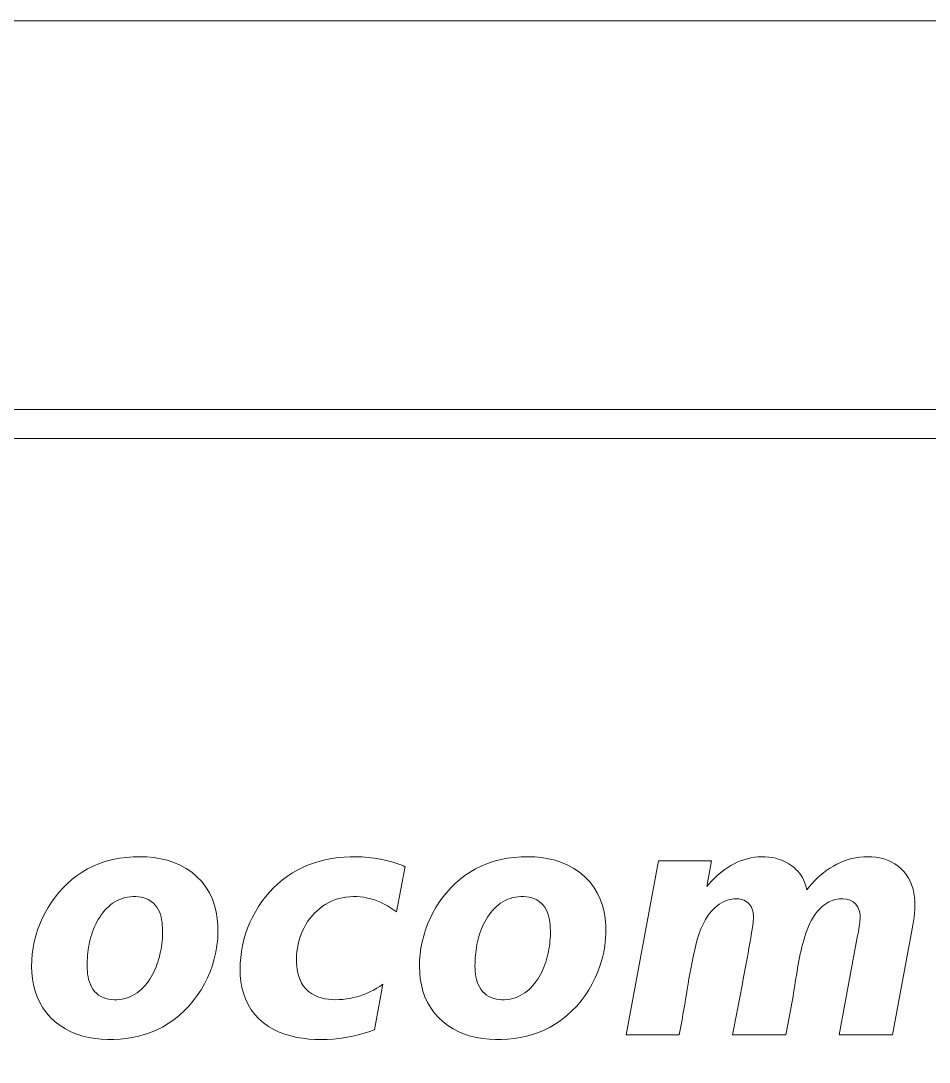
# Model space of a CAD drawing. Header units: millimetres. Extents: x 37984 to 70752, y 14140 to 37584.
# Drawn here: x 39589.23 to 39593.556, y 28308.36 to 28313.316 of the extents above; entities that cross this region are included whole.
import ezdxf

# ---------------------------------------------------------------- set-up
doc = ezdxf.new("R2010")
doc.units = ezdxf.units.MM
doc.set_wipeout_variables(frame=1)
doc.layers.add('000-PI-Oprema', color=30, linetype='Continuous', lineweight=5)

# ---------------------------------------------------------------- blocks, each defined once
blk = doc.blocks.new('TE-18-2 - 48290501')
blk.add_wipeout([(46994.7514, 28609.6596), (47001.6641, 28609.6596), (47001.6641, 28635.0266), (47015.6641, 28635.0266), (47015.6641, 28609.6596), (47022.5767, 28609.6596), (47022.5767, 28595.4553), (47015.6641, 28595.4553), (47015.6641, 28592.1627), (47001.6641, 28592.1627), (47001.6641, 28595.4553), (46994.7514, 28595.4553)]).dxf.layer = '000-PI-Oprema'
at = {"layer": '000-PI-Oprema'}
for p, q in [((46994.7514, 28609.6596), (46994.7514, 28595.4553)), ((46996.6006, 28595.4553), (46996.6006, 28609.6596)), ((46996.7385, 28595.4553), (46996.7385, 28609.6596)), ((46998.8004, 28605.665), (46998.8155, 28605.6768)), ((46998.8155, 28605.6768), (46998.8317, 28605.6872)), ((46998.8317, 28605.6872), (46998.8487, 28605.6959)), ((46998.8487, 28605.6959), (46998.8664, 28605.703)), ((46998.8664, 28605.703), (46998.8847, 28605.7085)), ((46998.8847, 28605.7085), (46998.9033, 28605.7126)), ((46998.9033, 28605.7126), (46998.9223, 28605.7153)), ((46998.9223, 28605.7153), (46998.9412, 28605.7167)), ((46998.9412, 28605.7167), (46998.9602, 28605.7171)), ((46998.9602, 28605.7171), (46998.9792, 28605.7166)), ((46998.9792, 28605.7166), (46998.9982, 28605.7152)), ((46998.9982, 28605.7152), (46999.0172, 28605.7132)), ((46999.0172, 28605.7132), (46999.0361, 28605.7106)), ((46999.0361, 28605.7106), (46999.055, 28605.7076)), ((46999.055, 28605.7076), (46999.0738, 28605.7044)), ((46999.0738, 28605.7044), (46999.5781, 28605.6108)), ((46999.0738, 28605.7044), (46999.0738, 28605.7044)), ((46999.0738, 28605.7044), (46999.0738, 28605.7044)), ((46999.0738, 28605.7044), (46999.0738, 28605.7044)), ((46999.0738, 28605.7044), (46999.0738, 28605.7044)), ((46999.0738, 28605.7044), (46999.0738, 28605.7044)), ((46999.0738, 28605.7044), (46999.0738, 28605.7044)), ((46999.0738, 28605.7044), (46999.0738, 28605.7044)), ((46998.7542, 28605.6045), (46998.7635, 28605.6212)), ((46998.7635, 28605.6212), (46998.7744, 28605.637)), ((46998.7744, 28605.637), (46998.7867, 28605.6517)), ((46998.7867, 28605.6517), (46998.8004, 28605.665)), ((46998.7357, 28605.5499), (46998.7404, 28605.5686)), ((46998.7404, 28605.5686), (46998.7466, 28605.5869)), ((46998.7466, 28605.5869), (46998.7542, 28605.6045)), ((46999.5781, 28605.6108), (46999.5781, 28605.3562)), ((46999.5781, 28605.6108), (46999.5781, 28605.6108)), ((46999.5781, 28605.6108), (46999.5781, 28605.6108)), ((46999.5781, 28605.6108), (46999.5781, 28605.6108)), ((46999.5781, 28605.6108), (46999.5781, 28605.6108)), ((46999.5781, 28605.6108), (46999.5781, 28605.6108)), ((46999.5781, 28605.6108), (46999.5781, 28605.6108)), ((46999.5781, 28605.6108), (46999.5781, 28605.6108)), ((46998.7305, 28605.512), (46998.7325, 28605.531)), ((46998.7325, 28605.531), (46998.7357, 28605.5499)), ((46998.7298, 28605.4929), (46998.7305, 28605.512)), ((46998.7303, 28605.4737), (46998.7298, 28605.4929)), ((46998.7319, 28605.4546), (46998.7303, 28605.4737)), ((46998.7347, 28605.4356), (46998.7319, 28605.4546)), ((46998.7386, 28605.4169), (46998.7347, 28605.4356)), ((46998.9441, 28605.4235), (46998.9359, 28605.4082)), ((46998.9558, 28605.4364), (46998.9441, 28605.4235)), ((46998.9701, 28605.4459), (46998.9558, 28605.4364)), ((46998.9862, 28605.4523), (46998.9701, 28605.4459)), ((46999.0031, 28605.4556), (46998.9862, 28605.4523)), ((46999.0203, 28605.4564), (46999.0031, 28605.4556)), ((46999.0375, 28605.4553), (46999.0203, 28605.4564)), ((46999.0546, 28605.4534), (46999.0375, 28605.4553)), ((46999.0716, 28605.4507), (46999.0546, 28605.4534)), ((46999.0886, 28605.4476), (46999.0716, 28605.4507)), ((46999.1055, 28605.4442), (46999.0886, 28605.4476)), ((46999.1224, 28605.4407), (46999.1055, 28605.4442)), ((46999.1393, 28605.4372), (46999.1224, 28605.4407)), ((46999.5781, 28605.3562), (46999.1393, 28605.4372)), ((46999.1393, 28605.4372), (46999.1393, 28605.4372)), ((46998.7436, 28605.3986), (46998.7386, 28605.4169)), ((46998.7497, 28605.3806), (46998.7436, 28605.3986)), ((46998.7568, 28605.3629), (46998.7497, 28605.3806)), ((46998.9312, 28605.3914), (46998.9296, 28605.3741)), ((46998.9296, 28605.3741), (46998.9304, 28605.3567)), ((46998.9359, 28605.4082), (46998.9312, 28605.3914)), ((46998.765, 28605.3456), (46998.7568, 28605.3629)), ((46998.774, 28605.3287), (46998.765, 28605.3456)), ((46998.7839, 28605.3125), (46998.774, 28605.3287)), ((46998.9304, 28605.3567), (46998.9334, 28605.3396)), ((46998.9334, 28605.3396), (46998.9383, 28605.323)), ((46998.9383, 28605.323), (46998.9452, 28605.307)), ((46999.5781, 28605.3562), (46999.5781, 28605.3562)), ((46999.5781, 28605.3562), (46999.5781, 28605.3562)), ((46999.5781, 28605.3562), (46999.5781, 28605.3562)), ((46999.5781, 28605.3562), (46999.5781, 28605.3562)), ((46999.5781, 28605.3562), (46999.5781, 28605.3562)), ((46999.5781, 28605.3562), (46999.5781, 28605.3562)), ((46999.5781, 28605.3562), (46999.5781, 28605.3562)), ((46998.7945, 28605.2968), (46998.7839, 28605.3125)), ((46998.8059, 28605.2815), (46998.7945, 28605.2968)), ((46998.8181, 28605.2669), (46998.8059, 28605.2815)), ((46998.9452, 28605.307), (46998.9539, 28605.2921)), ((46998.9539, 28605.2921), (46998.9642, 28605.2783)), ((46998.9642, 28605.2783), (46998.9759, 28605.2655)), ((46998.8309, 28605.2527), (46998.8181, 28605.2669)), ((46998.8443, 28605.2392), (46998.8309, 28605.2527)), ((46998.8582, 28605.2261), (46998.8443, 28605.2392)), ((46998.8727, 28605.2137), (46998.8582, 28605.2261)), ((46998.9759, 28605.2655), (46998.9886, 28605.2538)), ((46998.9886, 28605.2538), (46999.0021, 28605.2433)), ((46999.0021, 28605.2433), (46999.0163, 28605.2337)), ((46999.0163, 28605.2337), (46999.0311, 28605.225)), ((46999.0311, 28605.225), (46999.0464, 28605.2171)), ((46998.8187, 28605.1745), (46998.8086, 28605.1672)), ((46998.8292, 28605.181), (46998.8187, 28605.1745)), ((46998.8402, 28605.1868), (46998.8292, 28605.181)), ((46998.8516, 28605.1918), (46998.8402, 28605.1868)), ((46998.8633, 28605.196), (46998.8516, 28605.1918)), ((46998.8753, 28605.1993), (46998.8633, 28605.196)), ((46998.8875, 28605.2018), (46998.8727, 28605.2137)), ((46998.8875, 28605.2018), (46998.8753, 28605.1993)), ((46998.8875, 28605.2018), (46998.8875, 28605.2018)), ((46998.8875, 28605.2018), (46998.8875, 28605.2018)), ((46998.8875, 28605.2018), (46998.8875, 28605.2018)), ((46998.8875, 28605.2018), (46998.8875, 28605.2018)), ((46998.8875, 28605.2018), (46998.8875, 28605.2018)), ((46998.8875, 28605.2018), (46998.8875, 28605.2018)), ((46998.8875, 28605.2018), (46998.8875, 28605.2018)), ((46999.0464, 28605.2171), (46999.0621, 28605.2101)), ((46999.0621, 28605.2101), (46999.0779, 28605.2037)), ((46999.0779, 28605.2037), (46999.0939, 28605.1979)), ((46999.0939, 28605.1979), (46999.11, 28605.1926)), ((46999.11, 28605.1926), (46999.1262, 28605.1876)), ((46999.1262, 28605.1876), (46999.1425, 28605.183)), ((46999.1425, 28605.183), (46999.1589, 28605.1787)), ((46999.1589, 28605.1787), (46999.1755, 28605.1747)), ((46999.1755, 28605.1747), (46999.1921, 28605.171)), ((46998.7642, 28605.1172), (46998.7739, 28605.1314)), ((46998.7818, 28605.1412), (46998.7739, 28605.1314)), ((46998.7739, 28605.1314), (46998.7739, 28605.1314)), ((46998.7739, 28605.1314), (46998.7739, 28605.1314)), ((46998.7739, 28605.1314), (46998.7739, 28605.1314)), ((46998.7739, 28605.1314), (46998.7739, 28605.1314)), ((46998.7739, 28605.1314), (46998.7739, 28605.1314)), ((46998.7739, 28605.1314), (46998.7739, 28605.1314)), ((46998.7739, 28605.1314), (46998.7739, 28605.1314)), ((46998.7902, 28605.1504), (46998.7818, 28605.1412)), ((46998.7992, 28605.1591), (46998.7902, 28605.1504)), ((46998.8086, 28605.1672), (46998.7992, 28605.1591)), ((46999.1921, 28605.171), (46999.2087, 28605.1676)), ((46999.2087, 28605.1676), (46999.2255, 28605.1643)), ((46999.2255, 28605.1643), (46999.2422, 28605.1613)), ((46999.2422, 28605.1613), (46999.2591, 28605.1583)), ((46999.2591, 28605.1583), (46999.2759, 28605.1555)), ((46999.2759, 28605.1555), (46999.2928, 28605.1528)), ((46999.2928, 28605.1528), (46999.3097, 28605.1502)), ((46999.3097, 28605.1502), (46999.3266, 28605.1475)), ((46999.3266, 28605.1475), (46999.3435, 28605.1449)), ((46999.3435, 28605.1449), (46999.3604, 28605.1422)), ((46999.3604, 28605.1422), (46999.3772, 28605.1395)), ((46999.3772, 28605.1395), (46999.394, 28605.1366)), ((46999.394, 28605.1366), (46999.4108, 28605.1336)), ((46999.4108, 28605.1336), (46999.4275, 28605.1305)), ((46999.4275, 28605.1305), (46999.4442, 28605.1274)), ((46999.4442, 28605.1274), (46999.461, 28605.1243)), ((46999.461, 28605.1243), (46999.4777, 28605.1212)), ((46998.7424, 28605.0707), (46998.7484, 28605.0868)), ((46998.7484, 28605.0868), (46998.7557, 28605.1022)), ((46998.7557, 28605.1022), (46998.7642, 28605.1172)), ((46999.4777, 28605.1212), (46999.4944, 28605.1181)), ((46999.4944, 28605.1181), (46999.5112, 28605.1149)), ((46999.5112, 28605.1149), (46999.5279, 28605.1118)), ((46999.5279, 28605.1118), (46999.5446, 28605.1087)), ((46999.5446, 28605.1087), (46999.5613, 28605.1056)), ((46999.5613, 28605.1056), (46999.5781, 28605.1025)), ((46999.5781, 28605.1025), (46999.5781, 28604.8481)), ((46998.7315, 28605.0207), (46998.7339, 28605.0375)), ((46998.7339, 28605.0375), (46998.7375, 28605.0543)), ((46998.7375, 28605.0543), (46998.7424, 28605.0707)), ((46998.73, 28604.9866), (46998.7302, 28605.0037)), ((46998.7308, 28604.9695), (46998.73, 28604.9866)), ((46998.7302, 28605.0037), (46998.7315, 28605.0207)), ((46998.7326, 28604.9525), (46998.7308, 28604.9695)), ((46998.7354, 28604.9357), (46998.7326, 28604.9525)), ((46998.7391, 28604.9191), (46998.7354, 28604.9357)), ((46998.9704, 28604.9383), (46998.9504, 28604.9238)), ((46998.9938, 28604.946), (46998.9704, 28604.9383)), ((46999.0183, 28604.948), (46998.9938, 28604.946)), ((46999.0429, 28604.9465), (46999.0183, 28604.948)), ((46999.0674, 28604.9432), (46999.0429, 28604.9465)), ((46999.0918, 28604.9393), (46999.0674, 28604.9432)), ((46999.1162, 28604.9352), (46999.0918, 28604.9393)), ((46999.1406, 28604.9311), (46999.1162, 28604.9352)), ((46999.165, 28604.9268), (46999.1406, 28604.9311)), ((46999.1893, 28604.9225), (46999.165, 28604.9268)), ((46998.7439, 28604.9028), (46998.7391, 28604.9191)), ((46998.7496, 28604.8868), (46998.7439, 28604.9028)), ((46998.7561, 28604.8711), (46998.7496, 28604.8868)), ((46998.9303, 28604.879), (46998.93, 28604.8541)), ((46998.9367, 28604.9031), (46998.9303, 28604.879)), ((46998.9504, 28604.9238), (46998.9367, 28604.9031)), ((46999.2136, 28604.9181), (46999.1893, 28604.9225)), ((46999.2379, 28604.9136), (46999.2136, 28604.9181)), ((46999.2623, 28604.909), (46999.2379, 28604.9136)), ((46999.2866, 28604.9044), (46999.2623, 28604.909)), ((46999.3108, 28604.8998), (46999.2866, 28604.9044)), ((46999.3351, 28604.8951), (46999.3108, 28604.8998)), ((46999.3594, 28604.8904), (46999.3351, 28604.8951)), ((46999.3837, 28604.8857), (46999.3594, 28604.8904)), ((46999.408, 28604.8809), (46999.3837, 28604.8857)), ((46999.4323, 28604.8762), (46999.408, 28604.8809)), ((46999.4566, 28604.8714), (46999.4323, 28604.8762)), ((46998.7635, 28604.8557), (46998.7561, 28604.8711)), ((46998.7716, 28604.8407), (46998.7635, 28604.8557)), ((46998.7805, 28604.8262), (46998.7716, 28604.8407)), ((46998.79, 28604.8121), (46998.7805, 28604.8262)), ((46998.93, 28604.8541), (46998.9343, 28604.8296)), ((46998.9343, 28604.8296), (46998.943, 28604.8063)), ((46999.4809, 28604.8667), (46999.4566, 28604.8714)), ((46999.5051, 28604.862), (46999.4809, 28604.8667)), ((46999.5295, 28604.8573), (46999.5051, 28604.862)), ((46999.5538, 28604.8527), (46999.5295, 28604.8573)), ((46999.5781, 28604.8481), (46999.5538, 28604.8527)), ((46999.5781, 28604.8481), (46999.5781, 28604.8481)), ((46999.5781, 28604.8481), (46999.5781, 28604.8481)), ((46999.5781, 28604.8481), (46999.5781, 28604.8481)), ((46999.5781, 28604.8481), (46999.5781, 28604.8481)), ((46999.5781, 28604.8481), (46999.5781, 28604.8481)), ((46999.5781, 28604.8481), (46999.5781, 28604.8481)), ((46999.5781, 28604.8481), (46999.5781, 28604.8481)), ((46998.8001, 28604.7985), (46998.79, 28604.8121)), ((46998.8109, 28604.7853), (46998.8001, 28604.7985)), ((46998.8221, 28604.7725), (46998.8109, 28604.7853)), ((46998.943, 28604.8063), (46998.9554, 28604.7847)), ((46998.9554, 28604.7847), (46998.9708, 28604.7654)), ((46998.75, 28604.495), (46998.75, 28604.7487)), ((46998.75, 28604.7487), (46998.8713, 28604.7255)), ((46998.75, 28604.7487), (46998.75, 28604.7487)), ((46998.75, 28604.7487), (46998.75, 28604.7487)), ((46998.75, 28604.7487), (46998.75, 28604.7487)), ((46998.75, 28604.7487), (46998.75, 28604.7487)), ((46998.75, 28604.7487), (46998.75, 28604.7487)), ((46998.75, 28604.7487), (46998.75, 28604.7487)), ((46998.75, 28604.7487), (46998.75, 28604.7487)), ((46998.8338, 28604.7601), (46998.8221, 28604.7725)), ((46998.846, 28604.7482), (46998.8338, 28604.7601)), ((46998.8585, 28604.7366), (46998.846, 28604.7482)), ((46998.8713, 28604.7255), (46998.8585, 28604.7366)), ((46998.9708, 28604.7654), (46998.9885, 28604.7482)), ((46998.9885, 28604.7482), (46999.0081, 28604.733)), ((46999.0081, 28604.733), (46999.0287, 28604.7197)), ((46998.8713, 28604.7255), (46998.8713, 28604.7255)), ((46998.8713, 28604.7255), (46998.8713, 28604.7255)), ((46998.8713, 28604.7255), (46998.8713, 28604.7255)), ((46998.8713, 28604.7255), (46998.8713, 28604.7255)), ((46998.8713, 28604.7255), (46998.8713, 28604.7255)), ((46998.8713, 28604.7255), (46998.8713, 28604.7255)), ((46998.8713, 28604.7255), (46998.8713, 28604.7255)), ((46999.0287, 28604.7197), (46999.0504, 28604.7081)), ((46999.0504, 28604.7081), (46999.0728, 28604.6981)), ((46999.0728, 28604.6981), (46999.0959, 28604.6895)), ((46999.0959, 28604.6895), (46999.1193, 28604.6822)), ((46999.1193, 28604.6822), (46999.1429, 28604.6757)), ((46999.1429, 28604.6757), (46999.1667, 28604.6696)), ((46999.1667, 28604.6696), (46999.1906, 28604.6639)), ((46999.1906, 28604.6639), (46999.2146, 28604.6587)), ((46999.2146, 28604.6587), (46999.2387, 28604.6538)), ((46999.2387, 28604.6538), (46999.2628, 28604.6491)), ((46999.2628, 28604.6491), (46999.2871, 28604.6447)), ((46999.2871, 28604.6447), (46999.3113, 28604.6405)), ((46999.3113, 28604.6405), (46999.3356, 28604.6365)), ((46999.3356, 28604.6365), (46999.3599, 28604.6325)), ((46999.3599, 28604.6325), (46999.3842, 28604.6286)), ((46999.3842, 28604.6286), (46999.4085, 28604.6247)), ((46999.4085, 28604.6247), (46999.4328, 28604.6207)), ((46999.4328, 28604.6207), (46999.4571, 28604.6166)), ((46999.4571, 28604.6166), (46999.4814, 28604.6124)), ((46999.4814, 28604.6124), (46999.5056, 28604.608)), ((46999.5056, 28604.608), (46999.5297, 28604.6034)), ((46999.5297, 28604.6034), (46999.5539, 28604.5989)), ((46999.5539, 28604.5989), (46999.5781, 28604.5944)), ((46999.5781, 28604.5944), (46999.5781, 28604.3413)), ((46999.5781, 28604.5944), (46999.5781, 28604.5944)), ((46999.5781, 28604.5944), (46999.5781, 28604.5944)), ((46999.5781, 28604.5944), (46999.5781, 28604.5944)), ((46999.5781, 28604.5944), (46999.5781, 28604.5944)), ((46999.5781, 28604.5944), (46999.5781, 28604.5944)), ((46999.5781, 28604.5944), (46999.5781, 28604.5944)), ((46999.5781, 28604.5944), (46999.5781, 28604.5944)), ((46999.5781, 28604.3413), (46998.75, 28604.495)), ((46998.75, 28604.495), (46998.75, 28604.495)), ((46998.75, 28604.495), (46998.75, 28604.495)), ((46998.75, 28604.495), (46998.75, 28604.495)), ((46998.75, 28604.495), (46998.75, 28604.495)), ((46998.75, 28604.495), (46998.75, 28604.495)), ((46998.75, 28604.495), (46998.75, 28604.495)), ((46998.75, 28604.495), (46998.75, 28604.495)), ((46999.5781, 28604.3413), (46999.5781, 28604.3413)), ((46999.5781, 28604.3413), (46999.5781, 28604.3413)), ((46999.5781, 28604.3413), (46999.5781, 28604.3413)), ((46999.5781, 28604.3413), (46999.5781, 28604.3413)), ((46999.5781, 28604.3413), (46999.5781, 28604.3413)), ((46999.5781, 28604.3413), (46999.5781, 28604.3413)), ((46999.5781, 28604.3413), (46999.5781, 28604.3413)), ((46998.9927, 28604.2366), (46998.9616, 28604.2288)), ((46999.0244, 28604.2417), (46998.9927, 28604.2366)), ((46999.0564, 28604.2444), (46999.0244, 28604.2417)), ((46999.0887, 28604.2449), (46999.0564, 28604.2444)), ((46999.1209, 28604.2434), (46999.0887, 28604.2449)), ((46999.1527, 28604.2399), (46999.1209, 28604.2434)), ((46999.1844, 28604.2346), (46999.1527, 28604.2399)), ((46999.2158, 28604.2274), (46999.1844, 28604.2346)), ((46998.874, 28604.1871), (46998.8483, 28604.1673)), ((46998.9017, 28604.204), (46998.874, 28604.1871)), ((46998.9311, 28604.218), (46998.9017, 28604.204)), ((46998.9616, 28604.2288), (46998.9311, 28604.218)), ((46999.2467, 28604.2184), (46999.2158, 28604.2274)), ((46999.2771, 28604.2075), (46999.2467, 28604.2184)), ((46999.3067, 28604.1948), (46999.2771, 28604.2075)), ((46999.3355, 28604.1804), (46999.3067, 28604.1948)), ((46998.8248, 28604.1447), (46998.8038, 28604.1198)), ((46998.8483, 28604.1673), (46998.8248, 28604.1447)), ((46999.3634, 28604.1643), (46999.3355, 28604.1804)), ((46999.3904, 28604.1465), (46999.3634, 28604.1643)), ((46999.4163, 28604.127), (46999.3904, 28604.1465)), ((46998.7855, 28604.0929), (46998.7699, 28604.0641)), ((46998.8038, 28604.1198), (46998.7855, 28604.0929)), ((46999.4409, 28604.1061), (46999.4163, 28604.127)), ((46999.4641, 28604.0837), (46999.4409, 28604.1061)), ((46999.4858, 28604.0598), (46999.4641, 28604.0837)), ((46998.757, 28604.034), (46998.7469, 28604.003)), ((46998.7699, 28604.0641), (46998.757, 28604.034)), ((46999.506, 28604.0344), (46999.4858, 28604.0598)), ((46999.5244, 28604.0077), (46999.506, 28604.0344)), ((46998.7469, 28604.003), (46998.7394, 28603.9713)), ((46999.5409, 28603.9798), (46999.5244, 28604.0077)), ((46998.7341, 28603.939), (46998.731, 28603.9064)), ((46998.7394, 28603.9713), (46998.7341, 28603.939)), ((46998.9506, 28603.9374), (46998.9423, 28603.9273)), ((46998.96, 28603.9463), (46998.9506, 28603.9374)), ((46998.9702, 28603.954), (46998.96, 28603.9463)), ((46998.96, 28603.9463), (46998.96, 28603.9463)), ((46998.96, 28603.9463), (46998.96, 28603.9463)), ((46998.96, 28603.9463), (46998.96, 28603.9463)), ((46998.96, 28603.9463), (46998.96, 28603.9463)), ((46998.96, 28603.9463), (46998.96, 28603.9463)), ((46998.96, 28603.9463), (46998.96, 28603.9463)), ((46998.96, 28603.9463), (46998.96, 28603.9463)), ((46998.9813, 28603.9606), (46998.9702, 28603.954)), ((46998.9929, 28603.9661), (46998.9813, 28603.9606)), ((46999.0049, 28603.9705), (46998.9929, 28603.9661)), ((46999.0172, 28603.974), (46999.0049, 28603.9705)), ((46999.0298, 28603.9766), (46999.0172, 28603.974)), ((46999.0425, 28603.9785), (46999.0298, 28603.9766)), ((46999.0552, 28603.9797), (46999.0425, 28603.9785)), ((46999.0679, 28603.9805), (46999.0552, 28603.9797)), ((46999.0806, 28603.9809), (46999.0679, 28603.9805)), ((46999.0933, 28603.9809), (46999.0806, 28603.9809)), ((46999.106, 28603.9806), (46999.0933, 28603.9809)), ((46999.1187, 28603.9799), (46999.106, 28603.9806)), ((46999.1315, 28603.9789), (46999.1187, 28603.9799)), ((46999.1442, 28603.9775), (46999.1315, 28603.9789)), ((46999.1568, 28603.9758), (46999.1442, 28603.9775)), ((46999.1694, 28603.9737), (46999.1568, 28603.9758)), ((46999.1819, 28603.9714), (46999.1694, 28603.9737)), ((46999.1944, 28603.9686), (46999.1819, 28603.9714)), ((46999.2067, 28603.9656), (46999.1944, 28603.9686)), ((46999.2189, 28603.9622), (46999.2067, 28603.9656)), ((46999.2311, 28603.9584), (46999.2189, 28603.9622)), ((46999.2432, 28603.9543), (46999.2311, 28603.9584)), ((46999.2552, 28603.9497), (46999.2432, 28603.9543)), ((46999.267, 28603.9447), (46999.2552, 28603.9497)), ((46999.2786, 28603.9393), (46999.267, 28603.9447)), ((46999.29, 28603.9334), (46999.2786, 28603.9393)), ((46999.3011, 28603.9271), (46999.29, 28603.9334)), ((46999.5552, 28603.9509), (46999.5409, 28603.9798)), ((46999.5552, 28603.9509), (46999.5666, 28603.9235)), ((46999.5552, 28603.9509), (46999.5552, 28603.9509)), ((46999.5552, 28603.9509), (46999.5552, 28603.9509)), ((46999.5552, 28603.9509), (46999.5552, 28603.9509)), ((46999.5552, 28603.9509), (46999.5552, 28603.9509)), ((46999.5552, 28603.9509), (46999.5552, 28603.9509)), ((46999.5552, 28603.9509), (46999.5552, 28603.9509)), ((46999.5552, 28603.9509), (46999.5552, 28603.9509)), ((46998.731, 28603.9064), (46998.7298, 28603.8738)), ((46998.9252, 28603.8923), (46998.9221, 28603.8797)), ((46998.9296, 28603.9046), (46998.9252, 28603.8923)), ((46998.9353, 28603.9164), (46998.9296, 28603.9046)), ((46998.9423, 28603.9273), (46998.9353, 28603.9164)), ((46999.312, 28603.9204), (46999.3011, 28603.9271)), ((46999.3225, 28603.9132), (46999.312, 28603.9204)), ((46999.3328, 28603.9055), (46999.3225, 28603.9132)), ((46999.3427, 28603.8973), (46999.3328, 28603.9055)), ((46999.3523, 28603.8886), (46999.3427, 28603.8973)), ((46999.3613, 28603.8794), (46999.3523, 28603.8886)), ((46999.5666, 28603.9235), (46999.5762, 28603.8953)), ((46999.5762, 28603.8953), (46999.5841, 28603.8666)), ((46998.7298, 28603.8738), (46998.7305, 28603.8412)), ((46998.7305, 28603.8412), (46998.7329, 28603.8086)), ((46998.9202, 28603.8669), (46998.9192, 28603.8538)), ((46998.9192, 28603.8538), (46998.9192, 28603.8408)), ((46998.9192, 28603.8408), (46998.9201, 28603.8278)), ((46998.9221, 28603.8797), (46998.9202, 28603.8669)), ((46999.3697, 28603.8697), (46999.3613, 28603.8794)), ((46999.3775, 28603.8595), (46999.3697, 28603.8697)), ((46999.3847, 28603.8487), (46999.3775, 28603.8595)), ((46999.391, 28603.8374), (46999.3847, 28603.8487)), ((46999.3966, 28603.8257), (46999.391, 28603.8374)), ((46999.5841, 28603.8666), (46999.5903, 28603.8374)), ((46999.5903, 28603.8374), (46999.5949, 28603.808)), ((46998.7329, 28603.8086), (46998.7371, 28603.7761)), ((46998.9201, 28603.8278), (46998.9218, 28603.815)), ((46998.9218, 28603.815), (46998.9245, 28603.8022)), ((46998.9245, 28603.8022), (46998.9281, 28603.7897)), ((46998.9281, 28603.7897), (46998.9326, 28603.7775)), ((46999.4012, 28603.8137), (46999.3966, 28603.8257)), ((46999.4049, 28603.8013), (46999.4012, 28603.8137)), ((46999.4077, 28603.7886), (46999.4049, 28603.8013)), ((46999.4096, 28603.7757), (46999.4077, 28603.7886)), ((46999.5949, 28603.808), (46999.5979, 28603.7784)), ((46998.7371, 28603.7761), (46998.7433, 28603.744)), ((46998.7433, 28603.744), (46998.7515, 28603.7125)), ((46998.9326, 28603.7775), (46998.938, 28603.7657)), ((46998.938, 28603.7657), (46998.9443, 28603.7544)), ((46998.9443, 28603.7544), (46998.9514, 28603.7435)), ((46998.9514, 28603.7435), (46998.9592, 28603.7331)), ((46999.4077, 28603.7239), (46999.4097, 28603.7368)), ((46999.4105, 28603.7628), (46999.4096, 28603.7757)), ((46999.4097, 28603.7368), (46999.4106, 28603.7498)), ((46999.4106, 28603.7498), (46999.4105, 28603.7628)), ((46999.5979, 28603.7784), (46999.5995, 28603.7486)), ((46999.5995, 28603.7486), (46999.5997, 28603.7187)), ((46998.7515, 28603.7125), (46998.7619, 28603.6813)), ((46998.9592, 28603.7331), (46998.9676, 28603.7233)), ((46998.9676, 28603.7233), (46998.9766, 28603.7141)), ((46998.9766, 28603.7141), (46998.986, 28603.7053)), ((46998.986, 28603.7053), (46998.996, 28603.6971)), ((46998.996, 28603.6971), (46999.0063, 28603.6893)), ((46999.0063, 28603.6893), (46999.0169, 28603.682)), ((46999.3882, 28603.6762), (46999.395, 28603.6873)), ((46999.395, 28603.6873), (46999.4005, 28603.6991)), ((46999.4005, 28603.6991), (46999.4047, 28603.7113)), ((46999.4047, 28603.7113), (46999.4077, 28603.7239)), ((46999.5982, 28603.6889), (46999.5951, 28603.6592)), ((46999.5997, 28603.7187), (46999.5982, 28603.6889)), ((46998.7619, 28603.6813), (46998.7744, 28603.6509)), ((46998.7877, 28603.624), (46998.7744, 28603.6509)), ((46998.7744, 28603.6509), (46998.7744, 28603.6509)), ((46998.7744, 28603.6509), (46998.7744, 28603.6509)), ((46998.7744, 28603.6509), (46998.7744, 28603.6509)), ((46998.7744, 28603.6509), (46998.7744, 28603.6509)), ((46998.7744, 28603.6509), (46998.7744, 28603.6509)), ((46998.7744, 28603.6509), (46998.7744, 28603.6509)), ((46998.7744, 28603.6509), (46998.7744, 28603.6509)), ((46999.0169, 28603.682), (46999.0279, 28603.6752)), ((46999.0279, 28603.6752), (46999.039, 28603.6688)), ((46999.039, 28603.6688), (46999.0504, 28603.6629)), ((46999.0504, 28603.6629), (46999.062, 28603.6575)), ((46999.062, 28603.6575), (46999.0738, 28603.6525)), ((46999.0738, 28603.6525), (46999.0858, 28603.6478)), ((46999.0858, 28603.6478), (46999.0979, 28603.6437)), ((46999.0979, 28603.6437), (46999.1102, 28603.6399)), ((46999.1102, 28603.6399), (46999.1226, 28603.6365)), ((46999.1226, 28603.6365), (46999.135, 28603.6335)), ((46999.3259, 28603.6324), (46999.338, 28603.6369)), ((46999.338, 28603.6369), (46999.3495, 28603.6425)), ((46999.3495, 28603.6425), (46999.3604, 28603.6492)), ((46999.3604, 28603.6492), (46999.3707, 28603.6571)), ((46999.3707, 28603.6571), (46999.38, 28603.6662)), ((46999.38, 28603.6662), (46999.3882, 28603.6762)), ((46999.5951, 28603.6592), (46999.5903, 28603.6299)), ((46998.8027, 28603.5983), (46998.7877, 28603.624)), ((46998.8192, 28603.5738), (46998.8027, 28603.5983)), ((46999.135, 28603.6335), (46999.1475, 28603.6309)), ((46999.1475, 28603.6309), (46999.1602, 28603.6286)), ((46999.1602, 28603.6286), (46999.1729, 28603.6267)), ((46999.1729, 28603.6267), (46999.1857, 28603.6251)), ((46999.1857, 28603.6251), (46999.1985, 28603.6239)), ((46999.1985, 28603.6239), (46999.2113, 28603.6229)), ((46999.2113, 28603.6229), (46999.2242, 28603.6222)), ((46999.2242, 28603.6222), (46999.237, 28603.6218)), ((46999.237, 28603.6218), (46999.2499, 28603.6217)), ((46999.2499, 28603.6217), (46999.2627, 28603.6219)), ((46999.2499, 28603.6217), (46999.2499, 28603.6217)), ((46999.2499, 28603.6217), (46999.2499, 28603.6217)), ((46999.2499, 28603.6217), (46999.2499, 28603.6217)), ((46999.2499, 28603.6217), (46999.2499, 28603.6217)), ((46999.2499, 28603.6217), (46999.2499, 28603.6217)), ((46999.2499, 28603.6217), (46999.2499, 28603.6217)), ((46999.2499, 28603.6217), (46999.2499, 28603.6217)), ((46999.2627, 28603.6219), (46999.2756, 28603.6227)), ((46999.2756, 28603.6227), (46999.2884, 28603.624)), ((46999.2884, 28603.624), (46999.3011, 28603.626)), ((46999.3011, 28603.626), (46999.3136, 28603.6287)), ((46999.3136, 28603.6287), (46999.3259, 28603.6324)), ((46999.5834, 28603.6008), (46999.5744, 28603.5723)), ((46999.5903, 28603.6299), (46999.5834, 28603.6008)), ((46998.8372, 28603.5503), (46998.8192, 28603.5738)), ((46998.8567, 28603.528), (46998.8372, 28603.5503)), ((46999.5632, 28603.5447), (46999.5497, 28603.5182)), ((46999.5744, 28603.5723), (46999.5632, 28603.5447)), ((46998.8775, 28603.5069), (46998.8567, 28603.528)), ((46998.8994, 28603.487), (46998.8775, 28603.5069)), ((46998.9223, 28603.4686), (46998.8994, 28603.487)), ((46999.5339, 28603.493), (46999.5158, 28603.4694)), ((46999.5497, 28603.5182), (46999.5339, 28603.493)), ((46998.9463, 28603.4515), (46998.9223, 28603.4686)), ((46998.9713, 28603.4356), (46998.9463, 28603.4515)), ((46999.4957, 28603.4476), (46999.4736, 28603.4279)), ((46999.5158, 28603.4694), (46999.4957, 28603.4476)), ((46998.9971, 28603.4211), (46998.9713, 28603.4356)), ((46999.0236, 28603.4079), (46998.9971, 28603.4211)), ((46999.0507, 28603.3962), (46999.0236, 28603.4079)), ((46999.0783, 28603.386), (46999.0507, 28603.3962)), ((46999.4238, 28603.3956), (46999.3968, 28603.3833)), ((46999.4495, 28603.4106), (46999.4238, 28603.3956)), ((46999.4736, 28603.4279), (46999.4495, 28603.4106)), ((46999.1064, 28603.3773), (46999.0783, 28603.386)), ((46999.1351, 28603.3701), (46999.1064, 28603.3773)), ((46999.1641, 28603.3644), (46999.1351, 28603.3701)), ((46999.1933, 28603.3604), (46999.1641, 28603.3644)), ((46999.2228, 28603.358), (46999.1933, 28603.3604)), ((46999.2522, 28603.3572), (46999.2228, 28603.358)), ((46999.2816, 28603.3583), (46999.2522, 28603.3572)), ((46999.3111, 28603.3612), (46999.2816, 28603.3583)), ((46999.3403, 28603.3663), (46999.3111, 28603.3612)), ((46999.369, 28603.3736), (46999.3403, 28603.3663)), ((46999.3968, 28603.3833), (46999.369, 28603.3736)), ((46998.7589, 28603.2397), (46998.7574, 28603.2348)), ((46998.7604, 28603.2446), (46998.7589, 28603.2397)), ((46998.762, 28603.2495), (46998.7604, 28603.2446)), ((46998.7636, 28603.2544), (46998.762, 28603.2495)), ((46998.7653, 28603.2593), (46998.7636, 28603.2544)), ((46998.7669, 28603.2641), (46998.7653, 28603.2593)), ((46998.7653, 28603.2593), (46998.7653, 28603.2593)), ((46998.7653, 28603.2593), (46998.7653, 28603.2593)), ((46998.7653, 28603.2593), (46998.7653, 28603.2593)), ((46998.7653, 28603.2593), (46998.7653, 28603.2593)), ((46998.7653, 28603.2593), (46998.7653, 28603.2593)), ((46998.7653, 28603.2593), (46998.7653, 28603.2593)), ((46998.7687, 28603.269), (46998.7669, 28603.2641)), ((46998.7704, 28603.2738), (46998.7687, 28603.269)), ((46998.7722, 28603.2786), (46998.7704, 28603.2738)), ((46998.774, 28603.2834), (46998.7722, 28603.2786)), ((46998.7759, 28603.2882), (46998.774, 28603.2834)), ((46998.9917, 28603.2481), (46998.7759, 28603.2883)), ((46998.7759, 28603.2883), (46998.7759, 28603.2883)), ((46998.7759, 28603.2883), (46998.7759, 28603.2882)), ((46998.7759, 28603.2883), (46998.7759, 28603.2883)), ((46998.7759, 28603.2883), (46998.7759, 28603.2883)), ((46998.7759, 28603.2883), (46998.7759, 28603.2883)), ((46998.7759, 28603.2883), (46998.7759, 28603.2883)), ((46998.7759, 28603.2883), (46998.7759, 28603.2883)), ((46998.7759, 28603.2883), (46998.7759, 28603.2883)), ((46998.7759, 28603.2883), (46998.7759, 28603.2883)), ((46998.7759, 28603.2882), (46998.7759, 28603.2882)), ((46998.7759, 28603.2882), (46998.7759, 28603.2882)), ((46998.7759, 28603.2882), (46998.7759, 28603.2882)), ((46998.7759, 28603.2882), (46998.7759, 28603.2882)), ((46998.7759, 28603.2882), (46998.7759, 28603.2882)), ((46998.7759, 28603.2882), (46998.7759, 28603.2882)), ((46998.7759, 28603.2882), (46998.7759, 28603.2882)), ((46998.7759, 28603.2882), (46998.7759, 28603.2882)), ((46998.7759, 28603.2882), (46998.7759, 28603.2882)), ((46998.7759, 28603.2882), (46998.7759, 28603.2882)), ((46998.9917, 28603.2481), (46998.9821, 28603.2339)), ((46998.9917, 28603.2481), (46998.9917, 28603.2481)), ((46998.9917, 28603.2481), (46998.9917, 28603.2481)), ((46998.9917, 28603.2481), (46998.9917, 28603.2481)), ((46998.9917, 28603.2481), (46998.9917, 28603.2481)), ((46998.9917, 28603.2481), (46998.9917, 28603.2481)), ((46998.9917, 28603.2481), (46998.9917, 28603.2481)), ((46998.9917, 28603.2481), (46998.9917, 28603.2481)), ((46998.7459, 28603.1915), (46998.7438, 28603.1818)), ((46998.7482, 28603.2012), (46998.7459, 28603.1915)), ((46998.7506, 28603.2108), (46998.7482, 28603.2012)), ((46998.7532, 28603.2204), (46998.7506, 28603.2108)), ((46998.7559, 28603.2299), (46998.7532, 28603.2204)), ((46998.7574, 28603.2348), (46998.7559, 28603.2299)), ((46998.7559, 28603.2299), (46998.7559, 28603.2299)), ((46998.7559, 28603.2299), (46998.7559, 28603.2299)), ((46998.7559, 28603.2299), (46998.7559, 28603.2299)), ((46998.7559, 28603.2299), (46998.7559, 28603.2299)), ((46998.7559, 28603.2299), (46998.7559, 28603.2299)), ((46998.7559, 28603.2299), (46998.7559, 28603.2299)), ((46998.9642, 28603.2046), (46998.956, 28603.1895)), ((46998.9729, 28603.2194), (46998.9642, 28603.2046)), ((46998.9821, 28603.2339), (46998.9729, 28603.2194)), ((46998.7367, 28603.1421), (46998.7331, 28603.1135)), ((46998.7416, 28603.1705), (46998.7367, 28603.1421)), ((46998.7417, 28603.171), (46998.7416, 28603.1708)), ((46998.7416, 28603.1708), (46998.7416, 28603.1705)), ((46998.7416, 28603.1705), (46998.7416, 28603.1705)), ((46998.7416, 28603.1705), (46998.7416, 28603.1705)), ((46998.7416, 28603.1705), (46998.7416, 28603.1705)), ((46998.7416, 28603.1705), (46998.7416, 28603.1705)), ((46998.7416, 28603.1705), (46998.7416, 28603.1705)), ((46998.7416, 28603.1705), (46998.7416, 28603.1705)), ((46998.7416, 28603.1705), (46998.7416, 28603.1705)), ((46998.7418, 28603.1716), (46998.7417, 28603.1713)), ((46998.7417, 28603.1713), (46998.7417, 28603.171)), ((46998.7419, 28603.1721), (46998.7418, 28603.1719)), ((46998.7418, 28603.1719), (46998.7418, 28603.1716)), ((46998.7438, 28603.1818), (46998.7419, 28603.1721)), ((46998.7419, 28603.1721), (46998.7419, 28603.1721)), ((46998.7419, 28603.1721), (46998.7419, 28603.1721)), ((46998.7419, 28603.1721), (46998.7419, 28603.1721)), ((46998.7419, 28603.1721), (46998.7419, 28603.1721)), ((46998.7419, 28603.1721), (46998.7419, 28603.1721)), ((46998.7419, 28603.1721), (46998.7419, 28603.1721)), ((46998.9357, 28603.1423), (46998.9305, 28603.126)), ((46998.9417, 28603.1583), (46998.9357, 28603.1423)), ((46998.9485, 28603.174), (46998.9417, 28603.1583)), ((46998.956, 28603.1895), (46998.9485, 28603.174)), ((46999.3468, 28603.1683), (46999.3372, 28603.1825)), ((46999.3372, 28603.1825), (46999.5539, 28603.1436)), ((46999.3372, 28603.1825), (46999.3372, 28603.1825)), ((46999.3372, 28603.1825), (46999.3372, 28603.1825)), ((46999.3372, 28603.1825), (46999.3372, 28603.1825)), ((46999.3372, 28603.1825), (46999.3372, 28603.1825)), ((46999.3372, 28603.1825), (46999.3372, 28603.1825)), ((46999.3372, 28603.1825), (46999.3372, 28603.1825)), ((46999.3372, 28603.1825), (46999.3372, 28603.1825)), ((46999.3559, 28603.1537), (46999.3468, 28603.1683)), ((46999.3643, 28603.1387), (46999.3559, 28603.1537)), ((46999.5634, 28603.1161), (46999.5539, 28603.1436)), ((46999.5539, 28603.1436), (46999.5539, 28603.1436)), ((46999.5539, 28603.1436), (46999.5539, 28603.1436)), ((46999.5539, 28603.1436), (46999.5539, 28603.1436)), ((46999.5539, 28603.1436), (46999.5539, 28603.1436)), ((46999.5539, 28603.1436), (46999.5539, 28603.1436)), ((46999.5539, 28603.1436), (46999.5539, 28603.1436)), ((46999.5539, 28603.1436), (46999.5539, 28603.1436)), ((46998.7331, 28603.1135), (46998.7308, 28603.0846)), ((46998.9229, 28603.0925), (46998.9206, 28603.0755)), ((46998.9263, 28603.1094), (46998.9229, 28603.0925)), ((46998.9305, 28603.126), (46998.9263, 28603.1094)), ((46999.3721, 28603.1234), (46999.3643, 28603.1387)), ((46999.3792, 28603.1078), (46999.3721, 28603.1234)), ((46999.3856, 28603.0919), (46999.3792, 28603.1078)), ((46999.3913, 28603.0757), (46999.3856, 28603.0919)), ((46999.5719, 28603.0882), (46999.5634, 28603.1161)), ((46998.7308, 28603.0846), (46998.7298, 28603.0557)), ((46998.7298, 28603.0557), (46998.7301, 28603.0268)), ((46998.9193, 28603.0584), (46998.9191, 28603.0414)), ((46998.9191, 28603.0414), (46998.92, 28603.0243)), ((46998.9206, 28603.0755), (46998.9193, 28603.0584)), ((46999.3963, 28603.0593), (46999.3913, 28603.0757)), ((46999.4006, 28603.0427), (46999.3963, 28603.0593)), ((46999.4041, 28603.0259), (46999.4006, 28603.0427)), ((46999.5792, 28603.0603), (46999.5719, 28603.0882)), ((46999.5854, 28603.032), (46999.5792, 28603.0603)), ((46998.7301, 28603.0268), (46998.7316, 28602.9979)), ((46998.7316, 28602.9979), (46998.7343, 28602.9693)), ((46998.92, 28603.0243), (46998.922, 28603.0072)), ((46998.922, 28603.0072), (46998.925, 28602.9902)), ((46999.4069, 28603.009), (46999.4041, 28603.0259)), ((46999.4089, 28602.992), (46999.4069, 28603.009)), ((46999.4101, 28602.9748), (46999.4089, 28602.992)), ((46999.5906, 28603.0035), (46999.5854, 28603.032)), ((46999.5945, 28602.9748), (46999.5906, 28603.0035)), ((46998.7343, 28602.9693), (46998.7383, 28602.9408)), ((46998.925, 28602.9902), (46998.929, 28602.9734)), ((46998.929, 28602.9734), (46998.9341, 28602.9571)), ((46998.9341, 28602.9571), (46998.9403, 28602.9411)), ((46999.41, 28602.9404), (46999.4105, 28602.9576)), ((46999.4105, 28602.9576), (46999.4101, 28602.9748)), ((46999.5974, 28602.946), (46999.5945, 28602.9748)), ((46999.5991, 28602.9171), (46999.5974, 28602.946)), ((46998.7383, 28602.9408), (46998.7435, 28602.9124)), ((46998.7435, 28602.9124), (46998.7502, 28602.8843)), ((46998.9403, 28602.9411), (46998.9476, 28602.9256)), ((46998.9476, 28602.9256), (46998.9559, 28602.9106)), ((46998.9559, 28602.9106), (46998.9653, 28602.8961)), ((46998.9653, 28602.8961), (46998.9755, 28602.8824)), ((46999.4018, 28602.8896), (46999.4058, 28602.9064)), ((46999.4058, 28602.9064), (46999.4085, 28602.9233)), ((46999.4085, 28602.9233), (46999.41, 28602.9404)), ((46999.5997, 28602.8881), (46999.5991, 28602.9171)), ((46998.7502, 28602.8843), (46998.7583, 28602.8566)), ((46998.7583, 28602.8566), (46998.7679, 28602.8294)), ((46998.9755, 28602.8824), (46998.9866, 28602.8693)), ((46998.9866, 28602.8693), (46998.9985, 28602.857)), ((46998.9985, 28602.857), (46999.0111, 28602.8454)), ((46999.0111, 28602.8454), (46999.0244, 28602.8346)), ((46999.3706, 28602.8289), (46999.3808, 28602.8428)), ((46999.3808, 28602.8428), (46999.3894, 28602.8576)), ((46999.3894, 28602.8576), (46999.3964, 28602.8733)), ((46999.3964, 28602.8733), (46999.4018, 28602.8896)), ((46999.5974, 28602.8304), (46999.5991, 28602.8593)), ((46999.5991, 28602.8593), (46999.5997, 28602.8881)), ((46998.7679, 28602.8294), (46998.7791, 28602.803)), ((46998.7791, 28602.803), (46998.7919, 28602.7773)), ((46999.0244, 28602.8346), (46999.0384, 28602.8246)), ((46999.0384, 28602.8246), (46999.0528, 28602.8155)), ((46999.0528, 28602.8155), (46999.0678, 28602.8073)), ((46999.0678, 28602.8073), (46999.0832, 28602.7999)), ((46999.0832, 28602.7999), (46999.0991, 28602.7934)), ((46999.0991, 28602.7934), (46999.1152, 28602.7878)), ((46999.3164, 28602.7882), (46999.3316, 28602.796)), ((46999.3316, 28602.796), (46999.3458, 28602.8054)), ((46999.3458, 28602.8054), (46999.3589, 28602.8164)), ((46999.3589, 28602.8164), (46999.3706, 28602.8289)), ((46999.5895, 28602.7729), (46999.5942, 28602.8016)), ((46999.5942, 28602.8016), (46999.5974, 28602.8304)), ((46998.7919, 28602.7773), (46998.8063, 28602.7524)), ((46998.8063, 28602.7524), (46998.8222, 28602.7284)), ((46999.1152, 28602.7878), (46999.1316, 28602.7831)), ((46999.1316, 28602.7831), (46999.1482, 28602.7792)), ((46999.1482, 28602.7792), (46999.165, 28602.7761)), ((46999.165, 28602.7761), (46999.1819, 28602.7738)), ((46999.1819, 28602.7738), (46999.199, 28602.7722)), ((46999.199, 28602.7722), (46999.2161, 28602.7715)), ((46999.2161, 28602.7715), (46999.2331, 28602.7715)), ((46999.2331, 28602.7715), (46999.2502, 28602.7723)), ((46999.2502, 28602.7723), (46999.2672, 28602.7742)), ((46999.2672, 28602.7742), (46999.284, 28602.7774)), ((46999.284, 28602.7774), (46999.3005, 28602.782)), ((46999.3005, 28602.782), (46999.3164, 28602.7882)), ((46999.5749, 28602.7167), (46999.5831, 28602.7445)), ((46999.5831, 28602.7445), (46999.5895, 28602.7729)), ((46998.8222, 28602.7284), (46998.8395, 28602.7053)), ((46998.8395, 28602.7053), (46998.8581, 28602.6832)), ((46999.5648, 28602.6896), (46999.5749, 28602.7167)), ((46998.8581, 28602.6832), (46998.8778, 28602.6623)), ((46998.8778, 28602.6623), (46998.8986, 28602.6426)), ((46999.5379, 28602.638), (46999.5525, 28602.6632)), ((46999.5525, 28602.6632), (46999.5648, 28602.6896)), ((46998.8986, 28602.6426), (46998.9205, 28602.624)), ((46998.9205, 28602.624), (46998.9434, 28602.6066)), ((46998.9434, 28602.6066), (46998.9673, 28602.5904)), ((46999.5021, 28602.5926), (46999.5211, 28602.6144)), ((46999.5211, 28602.6144), (46999.5379, 28602.638)), ((46998.9673, 28602.5904), (46998.9919, 28602.5754)), ((46998.9919, 28602.5754), (46999.0172, 28602.5618)), ((46999.0172, 28602.5618), (46999.0431, 28602.5496)), ((46999.0431, 28602.5496), (46999.0696, 28602.5387)), ((46999.4331, 28602.5407), (46999.4578, 28602.5555)), ((46999.4578, 28602.5555), (46999.4808, 28602.5729)), ((46999.4808, 28602.5729), (46999.5021, 28602.5926)), ((46999.0696, 28602.5387), (46999.0967, 28602.5292)), ((46999.0967, 28602.5292), (46999.1243, 28602.5212)), ((46999.1243, 28602.5212), (46999.1522, 28602.5145)), ((46999.1522, 28602.5145), (46999.1804, 28602.5093)), ((46999.1804, 28602.5093), (46999.2088, 28602.5057)), ((46999.2088, 28602.5057), (46999.2374, 28602.5035)), ((46999.2374, 28602.5035), (46999.2661, 28602.5029)), ((46999.2661, 28602.5029), (46999.2949, 28602.5039)), ((46999.2949, 28602.5039), (46999.3235, 28602.5068)), ((46999.3235, 28602.5068), (46999.3518, 28602.5117)), ((46999.3518, 28602.5117), (46999.3797, 28602.5188)), ((46999.3797, 28602.5188), (46999.4069, 28602.5285)), ((46999.4069, 28602.5285), (46999.4331, 28602.5407)), ((46999.0564, 28602.3971), (46999.0244, 28602.3943)), ((46999.0887, 28602.3975), (46999.0564, 28602.3971)), ((46999.1209, 28602.396), (46999.0887, 28602.3975)), ((46998.9017, 28602.3567), (46998.874, 28602.3398)), ((46998.9311, 28602.3706), (46998.9017, 28602.3567)), ((46998.9616, 28602.3814), (46998.9311, 28602.3706)), ((46998.9927, 28602.3892), (46998.9616, 28602.3814)), ((46999.0244, 28602.3943), (46998.9927, 28602.3892)), ((46999.1527, 28602.3925), (46999.1209, 28602.396)), ((46999.1844, 28602.3873), (46999.1527, 28602.3925)), ((46999.2158, 28602.38), (46999.1844, 28602.3873)), ((46999.2467, 28602.371), (46999.2158, 28602.38)), ((46999.2771, 28602.3601), (46999.2467, 28602.371)), ((46999.3067, 28602.3474), (46999.2771, 28602.3601)), ((46999.3355, 28602.333), (46999.3067, 28602.3474)), ((46998.8248, 28602.2973), (46998.8038, 28602.2724)), ((46998.8484, 28602.3199), (46998.8248, 28602.2973)), ((46998.874, 28602.3398), (46998.8484, 28602.3199)), ((46999.3634, 28602.3169), (46999.3355, 28602.333)), ((46999.3904, 28602.2991), (46999.3634, 28602.3169)), ((46999.4163, 28602.2797), (46999.3904, 28602.2991)), ((46998.8038, 28602.2724), (46998.7855, 28602.2455)), ((46999.4409, 28602.2587), (46999.4163, 28602.2797)), ((46999.4641, 28602.2363), (46999.4409, 28602.2587)), ((46998.7699, 28602.2167), (46998.757, 28602.1866)), ((46998.7855, 28602.2455), (46998.7699, 28602.2167)), ((46999.4858, 28602.2124), (46999.4641, 28602.2363)), ((46999.506, 28602.187), (46999.4858, 28602.2124)), ((46998.7469, 28602.1556), (46998.7394, 28602.1239)), ((46998.757, 28602.1866), (46998.7469, 28602.1556)), ((46999.5244, 28602.1603), (46999.506, 28602.187)), ((46999.5409, 28602.1325), (46999.5244, 28602.1603)), ((46998.7394, 28602.1239), (46998.7341, 28602.0916)), ((46998.9702, 28602.1066), (46998.96, 28602.0989)), ((46998.9813, 28602.1132), (46998.9702, 28602.1066)), ((46998.9929, 28602.1187), (46998.9813, 28602.1132)), ((46999.0049, 28602.1231), (46998.9929, 28602.1187)), ((46999.0172, 28602.1266), (46999.0049, 28602.1231)), ((46999.0298, 28602.1292), (46999.0172, 28602.1266)), ((46999.0425, 28602.1311), (46999.0298, 28602.1292)), ((46999.0552, 28602.1323), (46999.0425, 28602.1311)), ((46999.0679, 28602.1331), (46999.0552, 28602.1323)), ((46999.0806, 28602.1335), (46999.0679, 28602.1331)), ((46999.0933, 28602.1335), (46999.0806, 28602.1335)), ((46999.106, 28602.1332), (46999.0933, 28602.1335)), ((46999.1187, 28602.1325), (46999.106, 28602.1332)), ((46999.1315, 28602.1315), (46999.1187, 28602.1325)), ((46999.1442, 28602.1301), (46999.1315, 28602.1315)), ((46999.1568, 28602.1284), (46999.1442, 28602.1301)), ((46999.1694, 28602.1264), (46999.1568, 28602.1284)), ((46999.1819, 28602.124), (46999.1694, 28602.1264)), ((46999.1944, 28602.1212), (46999.1819, 28602.124)), ((46999.2067, 28602.1182), (46999.1944, 28602.1212)), ((46999.2189, 28602.1148), (46999.2067, 28602.1182)), ((46999.2311, 28602.111), (46999.2189, 28602.1148)), ((46999.2432, 28602.1069), (46999.2311, 28602.111)), ((46999.2552, 28602.1023), (46999.2432, 28602.1069)), ((46999.267, 28602.0973), (46999.2552, 28602.1023)), ((46999.5552, 28602.1035), (46999.5409, 28602.1325)), ((46999.5552, 28602.1035), (46999.5666, 28602.0761)), ((46999.5552, 28602.1035), (46999.5552, 28602.1035)), ((46999.5552, 28602.1035), (46999.5552, 28602.1035)), ((46999.5552, 28602.1035), (46999.5552, 28602.1035)), ((46999.5552, 28602.1035), (46999.5552, 28602.1035)), ((46999.5552, 28602.1035), (46999.5552, 28602.1035)), ((46999.5552, 28602.1035), (46999.5552, 28602.1035)), ((46999.5552, 28602.1035), (46999.5552, 28602.1035)), ((46998.731, 28602.059), (46998.7298, 28602.0264)), ((46998.7341, 28602.0916), (46998.731, 28602.059)), ((46998.9251, 28602.0448), (46998.9295, 28602.057)), ((46998.9295, 28602.057), (46998.9352, 28602.0688)), ((46998.9352, 28602.0688), (46998.9422, 28602.0798)), ((46998.9422, 28602.0798), (46998.9505, 28602.0899)), ((46998.9505, 28602.0899), (46998.96, 28602.0989)), ((46998.96, 28602.0989), (46998.96, 28602.0989)), ((46998.96, 28602.0989), (46998.96, 28602.0989)), ((46998.96, 28602.0989), (46998.96, 28602.0989)), ((46998.96, 28602.0989), (46998.96, 28602.0989)), ((46998.96, 28602.0989), (46998.96, 28602.0989)), ((46998.96, 28602.0989), (46998.96, 28602.0989)), ((46998.96, 28602.0989), (46998.96, 28602.0989)), ((46999.2786, 28602.0919), (46999.267, 28602.0973)), ((46999.29, 28602.086), (46999.2786, 28602.0919)), ((46999.3011, 28602.0797), (46999.29, 28602.086)), ((46999.312, 28602.073), (46999.3011, 28602.0797)), ((46999.3225, 28602.0658), (46999.312, 28602.073)), ((46999.3328, 28602.0581), (46999.3225, 28602.0658)), ((46999.3427, 28602.0499), (46999.3328, 28602.0581)), ((46999.3523, 28602.0412), (46999.3427, 28602.0499)), ((46999.5666, 28602.0761), (46999.5762, 28602.0479)), ((46998.7298, 28602.0264), (46998.7305, 28601.9938)), ((46998.9192, 28602.0062), (46998.9201, 28602.0192)), ((46998.9192, 28601.9931), (46998.9192, 28602.0062)), ((46998.9201, 28602.0192), (46998.922, 28602.0321)), ((46998.922, 28602.0321), (46998.9251, 28602.0448)), ((46999.3613, 28602.032), (46999.3523, 28602.0412)), ((46999.3697, 28602.0223), (46999.3613, 28602.032)), ((46999.3775, 28602.0121), (46999.3697, 28602.0223)), ((46999.3847, 28602.0013), (46999.3775, 28602.0121)), ((46999.391, 28601.99), (46999.3847, 28602.0013)), ((46999.5762, 28602.0479), (46999.5841, 28602.0192)), ((46999.5841, 28602.0192), (46999.5903, 28601.99)), ((46998.7305, 28601.9938), (46998.7329, 28601.9612)), ((46998.7329, 28601.9612), (46998.7371, 28601.9287)), ((46998.92, 28601.9801), (46998.9192, 28601.9931)), ((46998.9218, 28601.9672), (46998.92, 28601.9801)), ((46998.9245, 28601.9545), (46998.9218, 28601.9672)), ((46998.9282, 28601.942), (46998.9245, 28601.9545)), ((46999.3966, 28601.9783), (46999.391, 28601.99)), ((46999.4012, 28601.9663), (46999.3966, 28601.9783)), ((46999.4049, 28601.9539), (46999.4012, 28601.9663)), ((46999.4077, 28601.9412), (46999.4049, 28601.9539)), ((46999.5903, 28601.99), (46999.5949, 28601.9606)), ((46999.5949, 28601.9606), (46999.5979, 28601.931)), ((46998.7371, 28601.9287), (46998.7433, 28601.8966)), ((46998.9327, 28601.9298), (46998.9282, 28601.942)), ((46998.9382, 28601.918), (46998.9327, 28601.9298)), ((46998.9445, 28601.9066), (46998.9382, 28601.918)), ((46998.9515, 28601.8957), (46998.9445, 28601.9066)), ((46999.4096, 28601.9283), (46999.4077, 28601.9412)), ((46999.4105, 28601.9154), (46999.4096, 28601.9283)), ((46999.4097, 28601.8894), (46999.4106, 28601.9024)), ((46999.4106, 28601.9024), (46999.4105, 28601.9154)), ((46999.5979, 28601.931), (46999.5995, 28601.9012)), ((46999.5995, 28601.9012), (46999.5997, 28601.8713)), ((46998.7433, 28601.8966), (46998.7515, 28601.8651)), ((46998.7515, 28601.8651), (46998.7619, 28601.8339)), ((46998.9594, 28601.8854), (46998.9515, 28601.8957)), ((46998.9679, 28601.8756), (46998.9594, 28601.8854)), ((46998.9769, 28601.8664), (46998.9679, 28601.8756)), ((46998.9865, 28601.8576), (46998.9769, 28601.8664)), ((46998.9965, 28601.8493), (46998.9865, 28601.8576)), ((46999.395, 28601.8399), (46999.4005, 28601.8517)), ((46999.4005, 28601.8517), (46999.4047, 28601.8639)), ((46999.4047, 28601.8639), (46999.4077, 28601.8766)), ((46999.4077, 28601.8766), (46999.4097, 28601.8894)), ((46999.5997, 28601.8713), (46999.5982, 28601.8415)), ((46998.7619, 28601.8339), (46998.7744, 28601.8035)), ((46998.7877, 28601.7766), (46998.7744, 28601.8035)), ((46998.7744, 28601.8035), (46998.7744, 28601.8035)), ((46998.7744, 28601.8035), (46998.7744, 28601.8035)), ((46998.7744, 28601.8035), (46998.7744, 28601.8035)), ((46998.7744, 28601.8035), (46998.7744, 28601.8035)), ((46998.7744, 28601.8035), (46998.7744, 28601.8035)), ((46998.7744, 28601.8035), (46998.7744, 28601.8035)), ((46998.7744, 28601.8035), (46998.7744, 28601.8035)), ((46999.0068, 28601.8416), (46998.9965, 28601.8493)), ((46999.0174, 28601.8343), (46999.0068, 28601.8416)), ((46999.0284, 28601.8275), (46999.0174, 28601.8343)), ((46999.0396, 28601.8211), (46999.0284, 28601.8275)), ((46999.0511, 28601.8152), (46999.0396, 28601.8211)), ((46999.0628, 28601.8097), (46999.0511, 28601.8152)), ((46999.0747, 28601.8047), (46999.0628, 28601.8097)), ((46999.0866, 28601.8001), (46999.0747, 28601.8047)), ((46999.3495, 28601.7952), (46999.3604, 28601.8018)), ((46999.3604, 28601.8018), (46999.3707, 28601.8097)), ((46999.3707, 28601.8097), (46999.38, 28601.8188)), ((46999.38, 28601.8188), (46999.3882, 28601.8288)), ((46999.3882, 28601.8288), (46999.395, 28601.8399)), ((46999.5951, 28601.8118), (46999.5903, 28601.7825)), ((46999.5982, 28601.8415), (46999.5951, 28601.8118)), ((46998.8027, 28601.7509), (46998.7877, 28601.7766)), ((46999.0987, 28601.796), (46999.0866, 28601.8001)), ((46999.1108, 28601.7923), (46999.0987, 28601.796)), ((46999.1232, 28601.789), (46999.1108, 28601.7923)), ((46999.1356, 28601.786), (46999.1232, 28601.789)), ((46999.1481, 28601.7834), (46999.1356, 28601.786)), ((46999.1607, 28601.7812), (46999.1481, 28601.7834)), ((46999.1734, 28601.7793), (46999.1607, 28601.7812)), ((46999.1861, 28601.7777), (46999.1734, 28601.7793)), ((46999.1988, 28601.7765), (46999.1861, 28601.7777)), ((46999.2116, 28601.7755), (46999.1988, 28601.7765)), ((46999.2244, 28601.7748), (46999.2116, 28601.7755)), ((46999.2371, 28601.7745), (46999.2244, 28601.7748)), ((46999.2499, 28601.7743), (46999.2371, 28601.7745)), ((46999.2499, 28601.7743), (46999.2627, 28601.7745)), ((46999.2499, 28601.7743), (46999.2499, 28601.7743)), ((46999.2499, 28601.7743), (46999.2499, 28601.7743)), ((46999.2499, 28601.7743), (46999.2499, 28601.7743)), ((46999.2499, 28601.7743), (46999.2499, 28601.7743)), ((46999.2499, 28601.7743), (46999.2499, 28601.7743)), ((46999.2499, 28601.7743), (46999.2499, 28601.7743)), ((46999.2499, 28601.7743), (46999.2499, 28601.7743)), ((46999.2627, 28601.7745), (46999.2756, 28601.7753)), ((46999.2756, 28601.7753), (46999.2884, 28601.7766)), ((46999.2884, 28601.7766), (46999.3011, 28601.7786)), ((46999.3011, 28601.7786), (46999.3136, 28601.7813)), ((46999.3136, 28601.7813), (46999.3259, 28601.785)), ((46999.3259, 28601.785), (46999.338, 28601.7896)), ((46999.338, 28601.7896), (46999.3495, 28601.7952)), ((46999.5834, 28601.7534), (46999.5744, 28601.7249)), ((46999.5903, 28601.7825), (46999.5834, 28601.7534)), ((46998.8192, 28601.7264), (46998.8027, 28601.7509)), ((46998.8372, 28601.7029), (46998.8192, 28601.7264)), ((46998.8567, 28601.6806), (46998.8372, 28601.7029)), ((46999.5744, 28601.7249), (46999.5632, 28601.6973)), ((46998.8775, 28601.6595), (46998.8567, 28601.6806)), ((46998.8994, 28601.6397), (46998.8775, 28601.6595)), ((46999.5497, 28601.6708), (46999.5339, 28601.6456)), ((46999.5632, 28601.6973), (46999.5497, 28601.6708)), ((46998.9223, 28601.6212), (46998.8994, 28601.6397)), ((46998.9463, 28601.6041), (46998.9223, 28601.6212)), ((46998.9713, 28601.5882), (46998.9463, 28601.6041)), ((46999.5158, 28601.622), (46999.4957, 28601.6002)), ((46999.5339, 28601.6456), (46999.5158, 28601.622)), ((46998.9971, 28601.5737), (46998.9713, 28601.5882)), ((46999.0236, 28601.5605), (46998.9971, 28601.5737)), ((46999.0507, 28601.5488), (46999.0236, 28601.5605)), ((46999.4495, 28601.5632), (46999.4238, 28601.5483)), ((46999.4736, 28601.5805), (46999.4495, 28601.5632)), ((46999.4957, 28601.6002), (46999.4736, 28601.5805)), ((46999.0783, 28601.5386), (46999.0507, 28601.5488)), ((46999.1064, 28601.5299), (46999.0783, 28601.5386)), ((46999.1351, 28601.5227), (46999.1064, 28601.5299)), ((46999.1641, 28601.517), (46999.1351, 28601.5227)), ((46999.1933, 28601.513), (46999.1641, 28601.517)), ((46999.2228, 28601.5106), (46999.1933, 28601.513)), ((46999.2522, 28601.5098), (46999.2228, 28601.5106)), ((46999.2816, 28601.5109), (46999.2522, 28601.5098)), ((46999.3111, 28601.5138), (46999.2816, 28601.5109)), ((46999.3403, 28601.5189), (46999.3111, 28601.5138)), ((46999.369, 28601.5262), (46999.3403, 28601.5189)), ((46999.3968, 28601.5359), (46999.369, 28601.5262)), ((46999.4238, 28601.5483), (46999.3968, 28601.5359))]:
    blk.add_line(p, q, dxfattribs=at)

msp = doc.modelspace()

# ---------------------------------------------------------------- block references
at = {"layer": '000-PI-Oprema', "rotation": 270}
msp.add_blockref('TE-18-2 - 48290501', (10987.7713, 75308.0677), dxfattribs=at)

doc.saveas('drawing.dxf')
